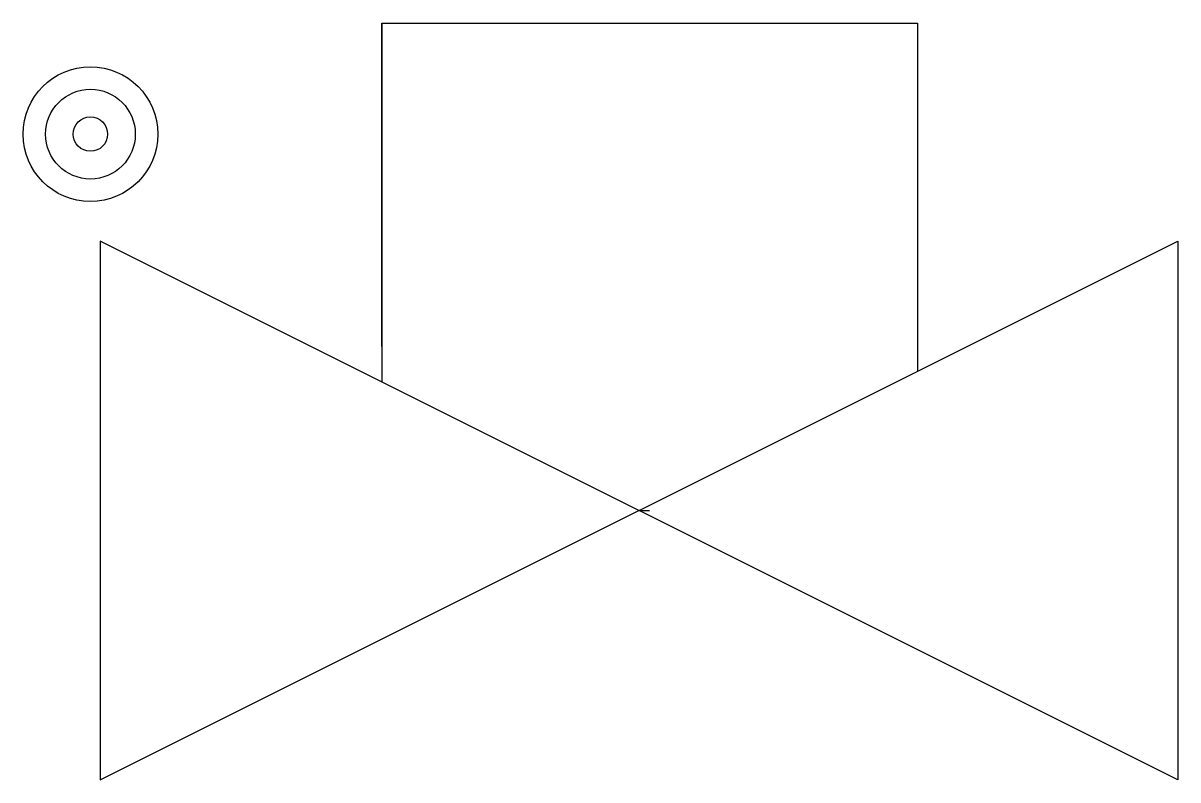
# Model space of a CAD drawing. Extents: x 43.7 to 54.6, y 1454.1 to 1461.2.
import ezdxf

# ---------------------------------------------------------------- set-up
doc = ezdxf.new("R2010")
doc.units = 0
doc.layers.get('0').update_dxf_attribs({"linetype": 'CONTINUOUS'})

msp = doc.modelspace()

# ---------------------------------------------------------------- linework, layer by layer
at = {"color": 0}
for p, q in [((47.063, 1458.198), (47.063, 1461.248)), ((47.063, 1461.248), (52.113, 1461.248)), ((47.063, 1461.248), (47.063, 1457.866)), ((52.113, 1461.248), (52.113, 1457.965)), ((44.41, 1459.193), (44.41, 1454.114)), ((44.41, 1454.114), (54.568, 1459.193)), ((54.568, 1454.114), (44.41, 1459.193)), ((54.568, 1459.193), (54.568, 1454.114)), ((49.489, 1456.653), (49.588, 1456.653))]:
    msp.add_line(p, q, dxfattribs=at)
for radius in [0.635, 0.423, 0.162]:
    msp.add_circle((44.318, 1460.201), radius, dxfattribs=at)

doc.saveas('drawing.dxf')
